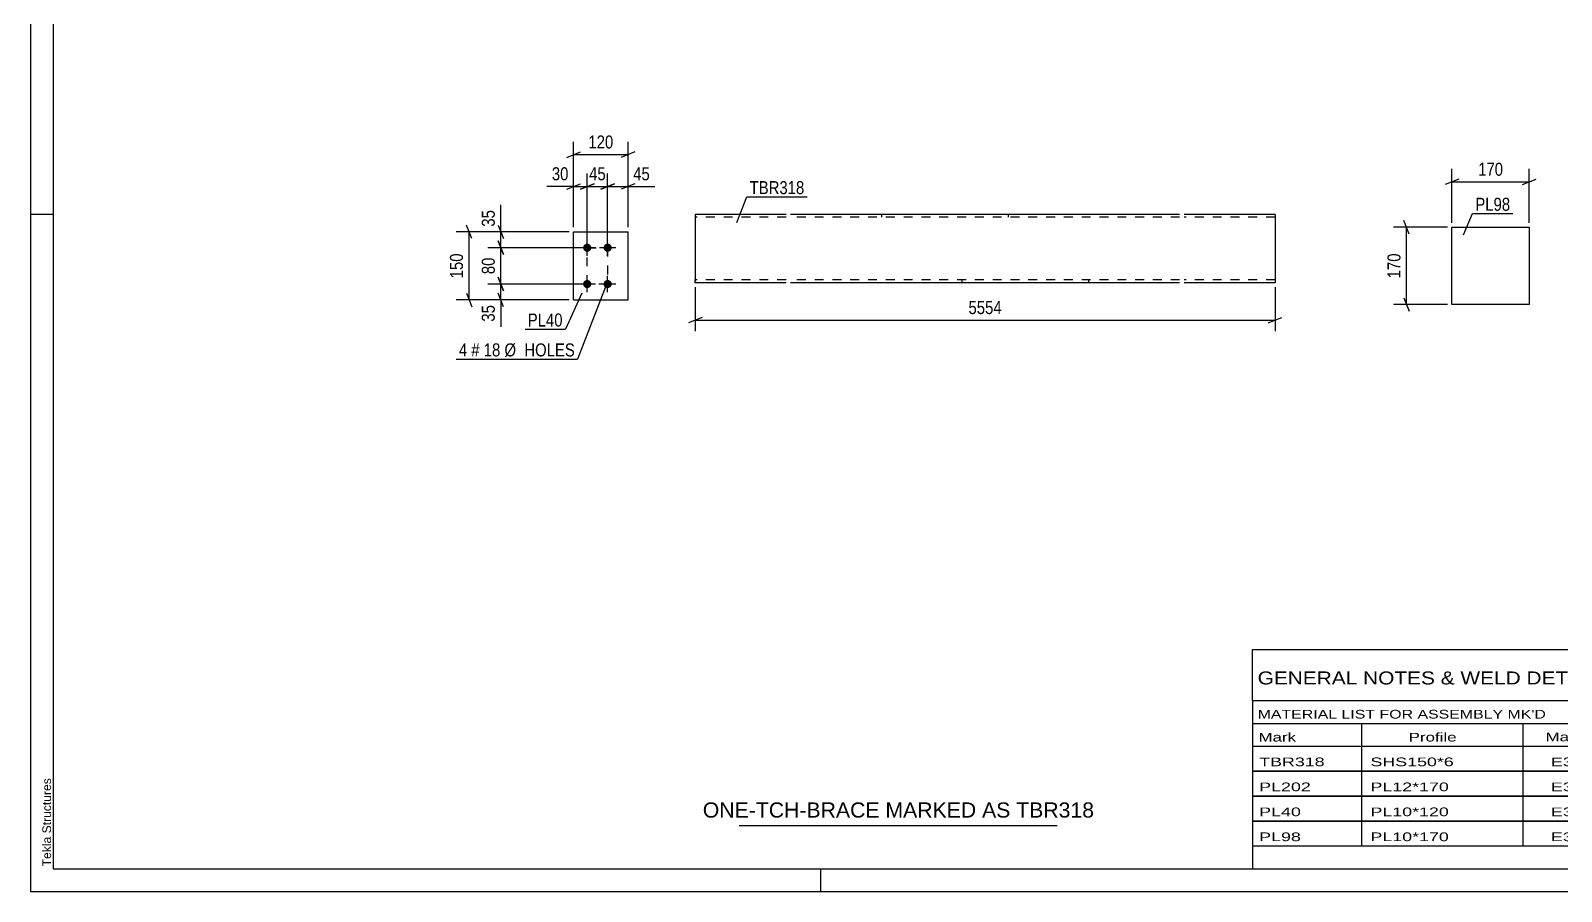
# Model space of a CAD drawing. Header units: millimetres. Extents: x 0 to 594, y 0 to 420.
# Drawn here: x 0 to 337, y 0 to 189.5 of the extents above; entities that cross this region are included whole.
import ezdxf

# ---------------------------------------------------------------- set-up
doc = ezdxf.new("R2010")
doc.units = ezdxf.units.MM
doc.linetypes.add('DXK_LINE_DOT2', pattern=[3.9198, 1.9599, -1.9599])
doc.styles.add('Arial', font='ARIAL.TTF', dxfattribs={"height": 0.2})
doc.styles.add('Arial Narrow', font='ARIALN.TTF', dxfattribs={"height": 0.2})

# ---------------------------------------------------------------- blocks, each defined once
blk = doc.blocks.new('Unknown-580873907-1130')
at = {"color": 5, "linetype": 'Continuous'}
for p, q in [((0, 420), (0, 0)), ((5, 415), (5, 5)), ((5, 149), (0, 149)), ((5, 5), (589, 5)), ((174, 0), (174, 5)), ((0, 0), (594, 0))]:
    blk.add_line(p, q, dxfattribs=at)
at = {"color": 174, "linetype": 'Continuous', "style": 'Arial'}
blk.add_text('Tekla Structures', height=1.9102, rotation=90, dxfattribs=at).set_placement((4.5, 5.5))
blk = doc.blocks.new('Part-580873907-2167 - 2161')
at = {"color": 2, "linetype": 'Continuous'}
for p, q in [((119.54, 130.22), (119.54, 145.22)), ((119.54, 145.22), (131.54, 145.22)), ((131.54, 130.22), (131.54, 145.22)), ((119.54, 130.22), (119.54, 130.22)), ((119.54, 130.22), (131.54, 130.22)), ((131.54, 130.22), (131.54, 130.22))]:
    blk.add_line(p, q, dxfattribs=at)
at = {"color": 7, "linetype": 'DXK_LINE_DOT2'}
for p, q in [((119.54, 145.22), (131.54, 145.22)), ((119.54, 130.22), (119.54, 130.22)), ((119.54, 130.22), (131.54, 130.22)), ((131.54, 130.22), (131.54, 130.22))]:
    blk.add_line(p, q, dxfattribs=at)
blk = doc.blocks.new('Bolt-580873907-2200 - 2161')
at = {"linetype": 'Continuous'}
for points in [[(122.54, 140.82), (122.35, 140.84), (122.17, 140.9), (122.01, 141), (121.87, 141.12), (121.76, 141.27), (121.68, 141.45), (121.65, 141.63), (121.65, 141.82), (121.68, 142), (121.76, 142.17), (121.87, 142.33), (122.01, 142.45), (122.17, 142.55), (122.35, 142.6), (122.54, 142.62), (122.73, 142.6), (122.91, 142.55), (123.07, 142.45), (123.21, 142.33), (123.32, 142.17), (123.4, 142), (123.44, 141.82), (123.44, 141.63), (123.4, 141.45), (123.32, 141.27), (123.21, 141.12), (123.07, 141), (122.91, 140.9), (122.73, 140.84)], [(127.04, 140.82), (126.85, 140.84), (126.67, 140.9), (126.51, 141), (126.37, 141.12), (126.26, 141.27), (126.18, 141.45), (126.15, 141.63), (126.15, 141.82), (126.18, 142), (126.26, 142.17), (126.37, 142.33), (126.51, 142.45), (126.67, 142.55), (126.85, 142.6), (127.04, 142.62), (127.23, 142.6), (127.41, 142.55), (127.57, 142.45), (127.71, 142.33), (127.82, 142.17), (127.9, 142), (127.94, 141.82), (127.94, 141.63), (127.9, 141.45), (127.82, 141.27), (127.71, 141.12), (127.57, 141), (127.41, 140.9), (127.23, 140.84)], [(122.54, 132.82), (122.35, 132.84), (122.17, 132.9), (122.01, 133), (121.87, 133.12), (121.76, 133.27), (121.68, 133.45), (121.65, 133.63), (121.65, 133.82), (121.68, 134), (121.76, 134.17), (121.87, 134.33), (122.01, 134.45), (122.17, 134.55), (122.35, 134.6), (122.54, 134.62), (122.73, 134.6), (122.91, 134.55), (123.07, 134.45), (123.21, 134.33), (123.32, 134.17), (123.4, 134), (123.44, 133.82), (123.44, 133.63), (123.4, 133.45), (123.32, 133.27), (123.21, 133.12), (123.07, 133), (122.91, 132.9), (122.73, 132.84)], [(127.04, 132.82), (126.85, 132.84), (126.67, 132.9), (126.51, 133), (126.37, 133.12), (126.26, 133.27), (126.18, 133.45), (126.15, 133.63), (126.15, 133.82), (126.18, 134), (126.26, 134.17), (126.37, 134.33), (126.51, 134.45), (126.67, 134.55), (126.85, 134.6), (127.04, 134.62), (127.23, 134.6), (127.41, 134.55), (127.57, 134.45), (127.71, 134.33), (127.82, 134.17), (127.9, 134), (127.94, 133.82), (127.94, 133.63), (127.9, 133.45), (127.82, 133.27), (127.71, 133.12), (127.57, 133), (127.41, 132.9), (127.23, 132.84)]]:
    blk.add_hatch(color=1, dxfattribs=at).paths.add_polyline_path(points)
at = {"color": 1, "linetype": 'Continuous'}
for p, q in [((124.34, 141.72), (120.74, 141.72)), ((122.54, 139.92), (122.54, 143.52)), ((128.84, 141.72), (125.24, 141.72)), ((127.04, 139.92), (127.04, 143.52)), ((122.54, 131.92), (122.54, 135.52)), ((127.04, 131.92), (127.04, 135.52)), ((124.34, 133.72), (120.74, 133.72)), ((128.84, 133.72), (125.24, 133.72))]:
    blk.add_line(p, q, dxfattribs=at)
blk = doc.blocks.new('Part-580873907-2404 - 2398')
at = {"color": 2, "linetype": 'Continuous'}
for p, q in [((312.94, 146.22), (329.94, 146.22)), ((312.94, 129.22), (312.94, 146.22)), ((329.94, 146.22), (329.94, 129.22)), ((329.94, 129.22), (312.94, 129.22))]:
    blk.add_line(p, q, dxfattribs=at)
blk = doc.blocks.new('Part-580873907-2436 - 2428')
at = {"color": 2, "linetype": 'Continuous'}
for p, q in [((166.32, 149.02), (146.32, 149.02)), ((146.32, 149.02), (146.32, 147.82)), ((252.98, 149.02), (167.32, 149.02)), ((273.98, 149.02), (253.98, 149.02)), ((273.98, 149.02), (273.98, 148.93)), ((273.98, 148.93), (273.98, 147.82)), ((146.32, 147.82), (146.32, 134.76)), ((273.98, 147.82), (273.98, 134.02)), ((146.32, 134.12), (146.32, 134.76)), ((146.32, 134.02), (146.32, 134.12)), ((166.32, 134.02), (146.32, 134.02)), ((252.98, 134.02), (167.32, 134.02)), ((273.98, 134.02), (253.98, 134.02))]:
    blk.add_line(p, q, dxfattribs=at)
at = {"color": 7, "linetype": 'DXK_LINE_DOT2'}
for p, q in [((166.32, 148.42), (146.32, 148.42)), ((252.98, 148.42), (167.32, 148.42)), ((187.32, 149.02), (187.32, 148.42)), ((215.23, 149.02), (215.23, 148.42)), ((273.98, 148.42), (253.98, 148.42)), ((273.98, 148.67), (273.98, 147.82)), ((146.32, 134.76), (146.32, 134.38)), ((146.32, 134.62), (146.32, 134.67)), ((166.32, 134.62), (146.32, 134.62)), ((252.98, 134.62), (167.32, 134.62)), ((205.06, 134.02), (205.06, 134.62)), ((232.98, 134.02), (232.98, 134.62)), ((273.98, 134.62), (253.98, 134.62)), ((273.98, 134.67), (273.98, 134.76)), ((273.98, 134.62), (273.98, 134.67)), ((273.98, 134.62), (273.98, 134.67))]:
    blk.add_line(p, q, dxfattribs=at)
blk = doc.blocks.new('Rectangle-580873907-2384 - 2161')
at = {"color": 1, "linetype": 'DXK_LINE_DOT2'}
blk.add_lwpolyline([(122.54, 141.72), (127.04, 141.72), (127.04, 133.72), (122.54, 133.72), (122.54, 141.72)], close=True, dxfattribs=at)
blk = doc.blocks.new('StraightDimension-580873907-2344 - 2161')
at = {"color": 7, "linetype": 'Continuous'}
for p, q in [((121.04, 154.62), (124.04, 155.82)), ((122.54, 142.72), (122.54, 158.07)), ((122.54, 155.22), (127.04, 155.22)), ((128.54, 155.82), (125.54, 154.62)), ((127.04, 142.72), (127.04, 158.07))]:
    blk.add_line(p, q, dxfattribs=at)
at = {"color": 0}
blk.add_wipeout([(127.22, 155.97), (127.22, 160.17), (122.36, 160.17), (122.36, 155.97)], dxfattribs=at)
at = {"color": 3, "style": 'Arial Narrow'}
blk.add_text('45', height=2.863, dxfattribs=at).set_placement((122.96, 156.57))
blk = doc.blocks.new('StraightDimension-580873907-2300 - 2161')
at = {"color": 7, "linetype": 'Continuous'}
for p, q in [((118.54, 145.22), (100.69, 145.22)), ((102.94, 146.72), (104.14, 143.72)), ((103.54, 141.72), (103.54, 145.22)), ((121.54, 141.72), (100.69, 141.72)), ((104.14, 140.22), (102.94, 143.22))]:
    blk.add_line(p, q, dxfattribs=at)
at = {"color": 0}
blk.add_wipeout([(102.79, 150.61), (98.59, 150.61), (98.59, 145.75), (102.79, 145.75)], dxfattribs=at)
at = {"color": 7, "linetype": 'Continuous'}
blk.add_line((103.54, 145.22), (103.54, 151.13), dxfattribs=at)
blk.add_line((103.54, 145.22), (103.54, 151.13), dxfattribs=at)
at = {"color": 3, "style": 'Arial Narrow'}
blk.add_text('35', height=2.863, rotation=90.0002, dxfattribs=at).set_placement((102.19, 146.35))
blk = doc.blocks.new('StraightDimension-580873907-2277 - 2161')
at = {"color": 7, "linetype": 'Continuous'}
for p, q in [((102.94, 135.22), (104.14, 132.22)), ((121.54, 133.72), (100.69, 133.72)), ((104.14, 128.72), (102.94, 131.72)), ((103.54, 130.22), (103.54, 133.72)), ((118.54, 130.22), (100.69, 130.22))]:
    blk.add_line(p, q, dxfattribs=at)
at = {"color": 0}
blk.add_wipeout([(102.79, 129.7), (98.59, 129.7), (98.59, 124.84), (102.79, 124.84)], dxfattribs=at)
at = {"color": 7, "linetype": 'Continuous'}
blk.add_line((103.54, 130.22), (103.54, 124.32), dxfattribs=at)
blk.add_line((103.54, 130.22), (103.54, 124.32), dxfattribs=at)
at = {"color": 3, "style": 'Arial Narrow'}
blk.add_text('35', height=2.863, rotation=90.0002, dxfattribs=at).set_placement((102.19, 125.44))
blk = doc.blocks.new('StraightDimension-580873907-2290 - 2161')
at = {"color": 7, "linetype": 'Continuous'}
for p, q in [((121.54, 141.72), (100.69, 141.72)), ((102.94, 143.22), (104.14, 140.22)), ((103.54, 133.72), (103.54, 141.72)), ((104.14, 132.22), (102.94, 135.22)), ((121.54, 133.72), (100.69, 133.72))]:
    blk.add_line(p, q, dxfattribs=at)
at = {"color": 0}
blk.add_wipeout([(102.79, 140.15), (98.59, 140.15), (98.59, 135.3), (102.79, 135.3)], dxfattribs=at)
at = {"color": 3, "style": 'Arial Narrow'}
blk.add_text('80', height=2.863, rotation=90.0002, dxfattribs=at).set_placement((102.19, 135.9))
blk = doc.blocks.new('StraightDimension-580873907-2314 - 2161')
at = {"color": 7, "linetype": 'Continuous'}
for p, q in [((118.54, 145.22), (93.69, 145.22)), ((97.14, 143.72), (95.94, 146.72)), ((96.54, 130.22), (96.54, 145.22)), ((95.94, 131.72), (97.14, 128.72)), ((118.54, 130.22), (93.69, 130.22))]:
    blk.add_line(p, q, dxfattribs=at)
at = {"color": 0}
blk.add_wipeout([(95.79, 141.07), (91.59, 141.07), (91.59, 134.38), (95.79, 134.38)], dxfattribs=at)
at = {"color": 3, "style": 'Arial Narrow'}
blk.add_text('150', height=2.863, rotation=90.0002, dxfattribs=at).set_placement((95.19, 134.98))
blk = doc.blocks.new('StraightDimension-580873907-2331 - 2161')
at = {"color": 7, "linetype": 'Continuous'}
for p, q in [((118.04, 154.62), (121.04, 155.82)), ((119.54, 146.22), (119.54, 158.07)), ((119.54, 155.22), (122.54, 155.22)), ((124.04, 155.82), (121.04, 154.62)), ((122.54, 142.72), (122.54, 158.07))]:
    blk.add_line(p, q, dxfattribs=at)
at = {"color": 0}
blk.add_wipeout([(119.02, 155.97), (119.02, 160.17), (114.16, 160.17), (114.16, 155.97)], dxfattribs=at)
at = {"color": 7, "linetype": 'Continuous'}
blk.add_line((119.54, 155.22), (113.63, 155.22), dxfattribs=at)
blk.add_line((119.54, 155.22), (113.63, 155.22), dxfattribs=at)
at = {"color": 3, "style": 'Arial Narrow'}
blk.add_text('30', height=2.863, dxfattribs=at).set_placement((114.76, 156.57))
blk = doc.blocks.new('StraightDimension-580873907-2354 - 2161')
at = {"color": 7, "linetype": 'Continuous'}
for p, q in [((125.54, 154.62), (128.54, 155.82)), ((127.04, 142.72), (127.04, 158.07)), ((127.04, 155.22), (131.54, 155.22)), ((133.04, 155.82), (130.04, 154.62)), ((131.54, 146.22), (131.54, 158.07))]:
    blk.add_line(p, q, dxfattribs=at)
at = {"color": 0}
blk.add_wipeout([(136.92, 155.97), (136.92, 160.17), (132.07, 160.17), (132.07, 155.97)], dxfattribs=at)
at = {"color": 7, "linetype": 'Continuous'}
blk.add_line((131.54, 155.22), (137.45, 155.22), dxfattribs=at)
blk.add_line((131.54, 155.22), (137.45, 155.22), dxfattribs=at)
at = {"color": 3, "style": 'Arial Narrow'}
blk.add_text('45', height=2.863, dxfattribs=at).set_placement((132.67, 156.57))
blk = doc.blocks.new('StraightDimension-580873907-2368 - 2161')
at = {"color": 7, "linetype": 'Continuous'}
for p, q in [((118.04, 161.62), (121.04, 162.82)), ((119.54, 146.22), (119.54, 165.07)), ((119.54, 162.22), (131.54, 162.22)), ((133.04, 162.82), (130.04, 161.62)), ((131.54, 146.22), (131.54, 165.07))]:
    blk.add_line(p, q, dxfattribs=at)
at = {"color": 0}
blk.add_wipeout([(128.88, 162.97), (128.88, 167.17), (122.2, 167.17), (122.2, 162.97)], dxfattribs=at)
at = {"color": 3, "style": 'Arial Narrow'}
blk.add_text('120', height=2.863, dxfattribs=at).set_placement((122.8, 163.57))
blk = doc.blocks.new('StraightDimension-580873907-2406 - 2398')
at = {"color": 7, "linetype": 'Continuous'}
for p, q in [((312.94, 147.22), (312.94, 159.07)), ((329.94, 147.22), (329.94, 159.07)), ((314.44, 156.82), (311.44, 155.62)), ((312.94, 156.22), (329.94, 156.22)), ((328.44, 155.62), (331.44, 156.82))]:
    blk.add_line(p, q, dxfattribs=at)
at = {"color": 0}
blk.add_wipeout([(324.78, 156.97), (324.78, 161.17), (318.1, 161.17), (318.1, 156.97)], dxfattribs=at)
at = {"color": 3, "style": 'Arial Narrow'}
blk.add_text('170', height=2.863, dxfattribs=at).set_placement((318.7, 157.57))
blk = doc.blocks.new('StraightDimension-580873907-2417 - 2398')
at = {"color": 7, "linetype": 'Continuous'}
for p, q in [((311.94, 146.22), (300.09, 146.22)), ((303.54, 144.72), (302.34, 147.72)), ((302.94, 129.22), (302.94, 146.22)), ((311.94, 129.22), (300.09, 129.22)), ((302.34, 130.72), (303.54, 127.72))]:
    blk.add_line(p, q, dxfattribs=at)
at = {"color": 0}
blk.add_wipeout([(302.19, 141.07), (297.99, 141.07), (297.99, 134.38), (302.19, 134.38)], dxfattribs=at)
at = {"color": 3, "style": 'Arial Narrow'}
blk.add_text('170', height=2.863, rotation=90.0002, dxfattribs=at).set_placement((301.59, 134.98))
blk = doc.blocks.new('StraightDimension-580873907-2441 - 2428')
at = {"color": 7, "linetype": 'Continuous'}
for p, q in [((146.32, 133.02), (146.32, 123.36)), ((273.98, 133.02), (273.98, 123.36)), ((147.82, 126.36), (144.82, 125.16)), ((146.32, 125.76), (273.98, 125.76)), ((272.48, 125.16), (275.48, 126.36))]:
    blk.add_line(p, q, dxfattribs=at)
at = {"color": 0}
blk.add_wipeout([(214.4, 126.51), (214.4, 130.71), (205.89, 130.71), (205.89, 126.51)], dxfattribs=at)
at = {"color": 3, "style": 'Arial Narrow'}
blk.add_text('5554', height=2.863, dxfattribs=at).set_placement((206.49, 127.11))
blk = doc.blocks.new('Unknown-580873907-4250')
at = {"color": 7, "linetype": 'Continuous'}
for p, q in [((269, 53.25), (429, 53.25)), ((269, 42), (269, 53.25)), ((429, 53.25), (429, 42)), ((269, 42), (429, 42)), ((269, 42), (269, 37)), ((429, 42), (429, 37)), ((269, 37), (429, 37)), ((269, 37), (269, 32)), ((293, 37), (293, 32)), ((328.5, 37), (328.5, 32)), ((354.5, 37), (354.5, 32)), ((367.5, 37), (367.5, 32)), ((385, 37), (385, 32)), ((407, 37), (407, 32)), ((429, 37), (429, 32)), ((269, 32), (429, 32)), ((269, 31.95), (269, 26.55)), ((269, 31.95), (429, 31.95)), ((293, 32), (293, 26.5)), ((328.5, 32), (328.5, 26.5)), ((354.5, 32), (354.5, 26.5)), ((367.5, 32), (367.5, 26.5)), ((385, 32), (385, 26.5)), ((407, 32), (407, 26.5)), ((429, 31.95), (429, 26.55)), ((269, 26.55), (429, 26.55)), ((269, 26.45), (269, 21.05)), ((269, 26.45), (429, 26.45)), ((293, 26.5), (293, 21)), ((328.5, 26.5), (328.5, 21)), ((354.5, 26.5), (354.5, 21)), ((367.5, 26.5), (367.5, 21)), ((385, 26.5), (385, 21)), ((407, 26.5), (407, 21)), ((429, 26.45), (429, 21.05)), ((269, 21.05), (429, 21.05)), ((269, 20.95), (269, 15.55)), ((269, 20.95), (429, 20.95)), ((293, 21), (293, 15.5)), ((328.5, 21), (328.5, 15.5)), ((354.5, 21), (354.5, 15.5)), ((367.5, 21), (367.5, 15.5)), ((385, 21), (385, 15.5)), ((407, 21), (407, 15.5)), ((429, 20.95), (429, 15.55)), ((269, 15.55), (429, 15.55)), ((269, 15.45), (269, 10.05)), ((269, 15.45), (429, 15.45)), ((293, 15.5), (293, 10)), ((328.5, 15.5), (328.5, 10)), ((354.5, 15.5), (354.5, 10)), ((367.5, 15.5), (367.5, 10)), ((385, 15.5), (385, 10)), ((407, 15.5), (407, 10)), ((429, 15.45), (429, 10.05)), ((269, 10.05), (429, 10.05)), ((269, 10), (429, 10)), ((269, 10), (269, 5)), ((385, 10), (385, 5)), ((407, 10), (407, 5)), ((429, 10), (429, 5)), ((269, 5), (429, 5))]:
    blk.add_line(p, q, dxfattribs=at)
at = {"color": 7, "style": 'Arial Narrow'}
for s, height, width, p in [('GENERAL NOTES & WELD DETAILS :', 2.8633, 1.4, (270.15, 45.56)), ('REFER TYP DRAWING TYP-01', 1.9089, 1.6, (353.7, 45.66)), ("MATERIAL LIST FOR ASSEMBLY MK'D", 1.9089, 1.6, (270.15, 38.06)), ('TBR318', 1.909, 1.794707, (361.59, 37.97)), ('1', 1.91, 1.794707, (391.08, 38.06)), ('No. Required', 1.9089, 1.6, (400.41, 38.06)), ('Mark', 1.909, 1.7, (270.34, 33)), ('Profile', 1.909, 1.7, (303.41, 33)), ('Material', 1.909, 1.7, (333.54, 33.06)), ('No.', 1.909, 1.7, (358.5, 33.06)), ('Length', 1.909, 1.7, (369, 33.06)), ('Area', 1.909, 1.7, (391.5, 33.06)), ('Weight', 1.909, 1.7, (411, 33.06))]:
    blk.add_text(s, height=height, dxfattribs=dict(at, width=width)).set_placement(p)
at = {"color": 7, "linetype": 'Continuous', "style": 'Arial Narrow'}
for s, height, width, p in [('TBR318', 1.909, 1.794707, (270.5, 27.56)), ('SHS150*6', 1.909, 1.794707, (295, 27.56)), ('E350', 1.909, 1.794707, (334.74, 27.56)), ('1', 1.91, 1.794707, (358.86, 27.56)), ('5554', 1.909, 1.794707, (371.58, 27.56)), ('3.3', 1.909, 1.794707, (395.32, 27.56)), ('150.3', 1.909, 1.794707, (411.96, 27.56)), ('PL202', 1.909, 1.794707, (270.5, 22.06)), ('PL12*170', 1.909, 1.794707, (295, 22.06)), ('E350', 1.909, 1.794707, (334.74, 22.06)), ('1', 1.91, 1.794707, (358.86, 22.06)), ('706', 1.909, 1.794707, (373.77, 22.06)), ('0.3', 1.909, 1.794707, (395.32, 22.06)), ('11.3', 1.909, 1.794707, (414.14, 22.06)), ('PL40', 1.909, 1.794707, (270.5, 16.56)), ('PL10*120', 1.909, 1.794707, (295, 16.56)), ('E350', 1.909, 1.794707, (334.74, 16.56)), ('4', 1.91, 1.794707, (358.86, 16.56)), ('150', 1.909, 1.794707, (373.77, 16.56)), ('0.0', 1.909, 1.794707, (395.32, 16.56)), ('5.7', 1.909, 1.794707, (416.33, 16.56)), ('PL98', 1.909, 1.794707, (270.5, 11.06)), ('PL10*170', 1.909, 1.794707, (295, 11.06)), ('E350', 1.909, 1.794707, (334.74, 11.06)), ('2', 1.91, 1.794707, (358.86, 11.06)), ('170', 1.909, 1.794707, (373.77, 11.06)), ('0.1', 1.909, 1.794707, (395.32, 11.06)), ('4.5', 1.909, 1.794707, (416.33, 11.06)), ('Total', 1.909, 1.7, (371.33, 6.5)), ('3.9', 1.909, 1.794707, (394.83, 6.5)), ('171.8', 1.909, 1.794707, (411.96, 6.5))]:
    blk.add_text(s, height=height, dxfattribs=dict(at, width=width)).set_placement(p)
blk = doc.blocks.new('Unknown-580873907-4251')
at = {"color": 7, "linetype": 'Continuous'}
blk.add_line((156, 14.5), (226, 14.5), dxfattribs=at)
at = {"color": 7, "style": 'Arial'}
blk.add_text('ONE-TCH-BRACE MARKED AS TBR318', height=3.3428, dxfattribs=at).set_placement((147.99, 16.25))
blk = doc.blocks.new('Mark-580873907-2163 - 2161')
at = {"color": 0}
blk.add_wipeout([(117.13, 124.37), (117.13, 127.37), (109.45, 127.37), (109.45, 124.37)], dxfattribs=at)
blk.add_wipeout([(117.13, 124.37), (117.13, 127.37), (109.45, 127.37), (109.45, 124.37)], dxfattribs=at)
at = {"color": 30, "linetype": 'Continuous'}
for p in [(121.38, 131.73), (108.85, 123.77)]:
    blk.add_line(p, (117.73, 123.77), dxfattribs=at)
at = {"color": 3, "style": 'Arial Narrow'}
blk.add_text('PL40', height=2.863, dxfattribs=at).set_placement((109.45, 124.37))
blk = doc.blocks.new('Mark-580873907-2196 - 2161')
at = {"color": 0}
blk.add_wipeout([(96.13, 117.79), (96.13, 120.79), (94.3, 120.79), (94.3, 117.79)], dxfattribs=at)
blk.add_wipeout([(96.13, 117.79), (96.13, 120.79), (94.3, 120.79), (94.3, 117.79)], dxfattribs=at)
blk.add_wipeout([(98.86, 117.79), (98.86, 120.79), (97.03, 120.79), (97.03, 117.79)], dxfattribs=at)
blk.add_wipeout([(98.86, 117.79), (98.86, 120.79), (97.03, 120.79), (97.03, 117.79)], dxfattribs=at)
at = {"color": 3, "style": 'Arial Narrow'}
blk.add_text('4', height=2.86, dxfattribs=at).set_placement((94.3, 117.79))
at = {"color": 0}
blk.add_wipeout([(103.42, 117.79), (103.42, 120.79), (99.76, 120.79), (99.76, 117.79)], dxfattribs=at)
blk.add_wipeout([(103.42, 117.79), (103.42, 120.79), (99.76, 120.79), (99.76, 117.79)], dxfattribs=at)
at = {"color": 3, "style": 'Arial Narrow'}
blk.add_text('#', height=2.86, dxfattribs=at).set_placement((97.03, 117.79))
at = {"color": 0}
blk.add_wipeout([(119.84, 117.79), (119.84, 120.79), (104.32, 120.79), (104.32, 117.79)], dxfattribs=at)
blk.add_wipeout([(119.84, 117.79), (119.84, 120.79), (104.32, 120.79), (104.32, 117.79)], dxfattribs=at)
at = {"color": 7, "linetype": 'Continuous'}
for p in [(126.87, 133.82), (93.7, 117.19)]:
    blk.add_line(p, (120.44, 117.19), dxfattribs=at)
at = {"color": 3, "style": 'Arial Narrow'}
for s, p in [('18', (99.76, 117.79)), ('Ø  HOLES', (104.32, 117.79))]:
    blk.add_text(s, height=2.863, dxfattribs=at).set_placement(p)
blk = doc.blocks.new('Mark-580873907-2400 - 2398')
at = {"color": 0}
blk.add_wipeout([(325.75, 149.85), (325.75, 152.85), (318.08, 152.85), (318.08, 149.85)], dxfattribs=at)
blk.add_wipeout([(325.75, 149.85), (325.75, 152.85), (318.08, 152.85), (318.08, 149.85)], dxfattribs=at)
at = {"color": 30, "linetype": 'Continuous'}
for p, q in [((315.51, 144.57), (317.48, 149.25)), ((317.48, 149.25), (326.35, 149.25))]:
    blk.add_line(p, q, dxfattribs=at)
at = {"color": 3, "style": 'Arial Narrow'}
blk.add_text('PL98', height=2.863, dxfattribs=at).set_placement((318.08, 149.85))
blk = doc.blocks.new('Mark-580873907-2432 - 2428')
at = {"color": 0}
blk.add_wipeout([(170.35, 153.52), (170.35, 156.52), (158.3, 156.52), (158.3, 153.52)], dxfattribs=at)
blk.add_wipeout([(170.35, 153.52), (170.35, 156.52), (158.3, 156.52), (158.3, 153.52)], dxfattribs=at)
at = {"color": 30, "linetype": 'Continuous'}
for p, q in [((155.47, 147.27), (157.7, 152.92)), ((157.7, 152.92), (170.95, 152.92))]:
    blk.add_line(p, q, dxfattribs=at)
at = {"color": 3, "style": 'Arial Narrow'}
blk.add_text('TBR318', height=2.863, dxfattribs=at).set_placement((158.3, 153.52))

msp = doc.modelspace()

# ---------------------------------------------------------------- block references
for name in ['Unknown-580873907-1130', 'Part-580873907-2436 - 2428', 'Part-580873907-2167 - 2161', 'Part-580873907-2404 - 2398', 'Bolt-580873907-2200 - 2161', 'Rectangle-580873907-2384 - 2161', 'Unknown-580873907-4250', 'Unknown-580873907-4251']:
    msp.add_blockref(name, (0, 0))

# ---------------------------------------------------------------- next in the draw order: block references
for name in ['StraightDimension-580873907-2344 - 2161', 'StraightDimension-580873907-2406 - 2398', 'Mark-580873907-2432 - 2428', 'StraightDimension-580873907-2277 - 2161', 'StraightDimension-580873907-2441 - 2428']:
    msp.add_blockref(name, (0, 0))

# ---------------------------------------------------------------- next in the draw order: block references
for name in ['Mark-580873907-2400 - 2398', 'StraightDimension-580873907-2300 - 2161', 'StraightDimension-580873907-2417 - 2398']:
    msp.add_blockref(name, (0, 0))

# ---------------------------------------------------------------- next in the draw order: block references
msp.add_blockref('StraightDimension-580873907-2290 - 2161', (0, 0))

# ---------------------------------------------------------------- next in the draw order: block references
msp.add_blockref('StraightDimension-580873907-2314 - 2161', (0, 0))

# ---------------------------------------------------------------- next in the draw order: block references
for name in ['StraightDimension-580873907-2331 - 2161', 'Mark-580873907-2163 - 2161']:
    msp.add_blockref(name, (0, 0))

# ---------------------------------------------------------------- next in the draw order: block references
for name in ['StraightDimension-580873907-2354 - 2161', 'Mark-580873907-2196 - 2161']:
    msp.add_blockref(name, (0, 0))

# ---------------------------------------------------------------- next in the draw order: block references
msp.add_blockref('StraightDimension-580873907-2368 - 2161', (0, 0))

doc.saveas('drawing.dxf')
